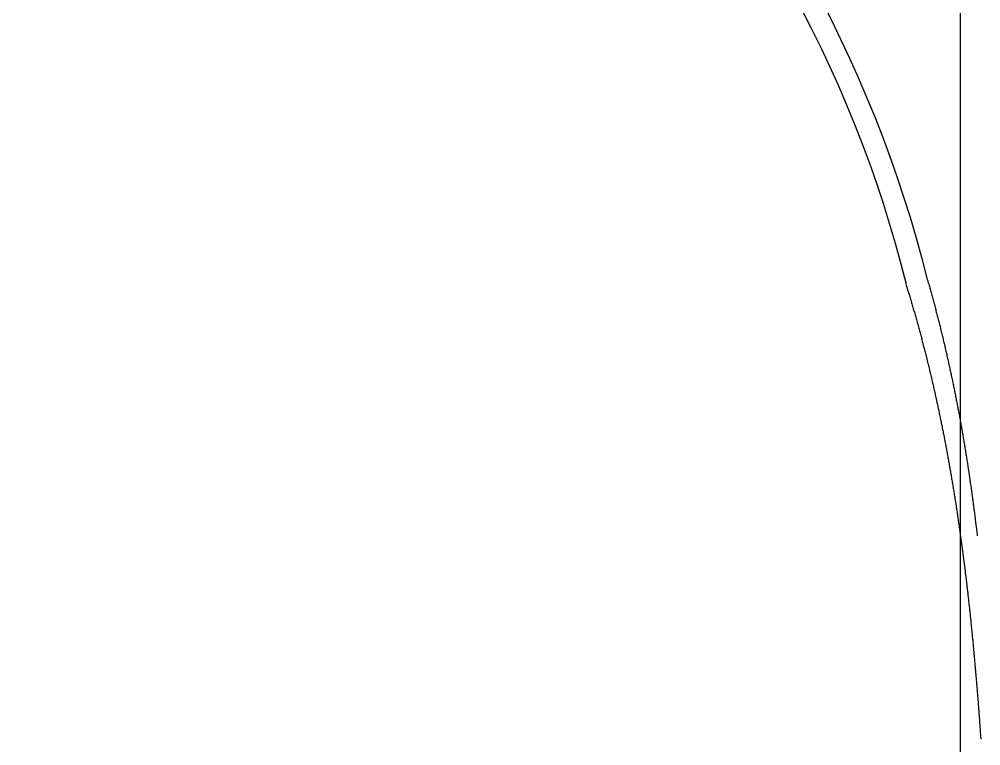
# Model space of a CAD drawing. Header units: millimetres. Extents: x 19715 to 35549, y 3563 to 14826.
# Drawn here: x 20952.4 to 21220.6, y 8038.8 to 8241.5 of the extents above; entities that cross this region are included whole.
import ezdxf

# ---------------------------------------------------------------- set-up
doc = ezdxf.new("R2010")
doc.units = ezdxf.units.MM
doc.layers.add('RD-红线', color=7, linetype='Continuous')

msp = doc.modelspace()

# ---------------------------------------------------------------- linework, layer by layer
at = {"layer": 'RD-红线'}
msp.add_lwpolyline([(21214.94, 7833.18), (21214.94, 11293.27)], dxfattribs=at)
msp.add_lwpolyline([(21214.94, 7833.18), (21214.94, 11293.27)], dxfattribs=at)
msp.add_lwpolyline([(21214.94, 7833.18), (21214.94, 11293.27)], dxfattribs=at)
for points in [[(20953.91, 8424.39, -0.272996), (21205.71, 8168.91, -0.000496), (21205.97, 8168.02, -0.000988), (21206.1, 8167.57, -0.000004), (21206.48, 8166.23, -0.000495), (21206.48, 8166.22, -0.000488), (21206.67, 8165.54, -0.000492), (21206.86, 8164.87, -0.000484), (21207.05, 8164.19, -0.000488), (21207.23, 8163.52, -0.00048), (21207.41, 8162.84, -0.000484), (21207.6, 8162.17, -0.000476), (21207.78, 8161.49, -0.00048), (21207.96, 8160.82, -0.000472), (21208.13, 8160.14, -0.000476), (21208.31, 8159.46, -0.000468), (21208.49, 8158.78, -0.000472), (21208.66, 8158.11, -0.000464), (21208.84, 8157.43, -0.000468), (21209.01, 8156.75, -0.00046), (21209.18, 8156.07, -0.000464), (21209.35, 8155.39, -0.000456), (21209.52, 8154.71, -0.00046), (21209.68, 8154.03, -0.000452), (21209.85, 8153.35, -0.000456), (21210.01, 8152.67, -0.000448), (21210.18, 8151.99, -0.000452), (21210.34, 8151.31, -0.000444), (21210.5, 8150.63, -0.000448), (21210.66, 8149.95, -0.00044), (21210.82, 8149.26, -0.000444), (21210.97, 8148.58, -0.000436), (21211.13, 8147.9, -0.00044), (21211.28, 8147.22, -0.000432), (21211.44, 8146.53, -0.000436), (21211.59, 8145.85, -0.000428), (21211.74, 8145.17, -0.000432), (21211.89, 8144.49, -0.000424), (21212.04, 8143.8, -0.000428), (21212.19, 8143.12, -0.00042), (21212.34, 8142.43, -0.000424), (21212.48, 8141.75, -0.000416), (21212.63, 8141.06, -0.00042), (21212.77, 8140.38, -0.000412), (21212.91, 8139.69, -0.000416), (21213.05, 8139.01, -0.000408), (21213.19, 8138.32, -0.000412), (21213.33, 8137.64, -0.000404), (21213.47, 8136.95, -0.000408), (21213.6, 8136.26, -0.0004), (21213.74, 8135.57, -0.000404), (21213.87, 8134.89, -0.000396), (21214.01, 8134.2, -0.0004), (21214.14, 8133.51, -0.000392), (21214.27, 8132.82, -0.000396), (21214.4, 8132.14, -0.000388), (21214.53, 8131.45, -0.000392), (21214.65, 8130.76, -0.000384), (21214.78, 8130.07, -0.000388), (21214.91, 8129.39, -0.00038), (21215.03, 8128.69, -0.000384), (21215.15, 8128.01, -0.000376), (21215.28, 8127.31, -0.00038), (21215.4, 8126.63, -0.000372), (21215.52, 8125.94, -0.000376), (21215.64, 8125.25, -0.000368), (21215.76, 8124.56, -0.000372), (21215.87, 8123.87, -0.000364), (21215.99, 8123.18, -0.000368), (21216.1, 8122.49, -0.00036), (21216.22, 8121.79, -0.000364), (21216.33, 8121.11, -0.000356), (21216.44, 8120.41, -0.00036), (21216.55, 8119.73, -0.000352), (21216.67, 8119.03, -0.000356), (21216.77, 8118.34, -0.000348), (21216.88, 8117.65, -0.000352), (21216.99, 8116.96, -0.000344), (21217.1, 8116.26, -0.000348), (21217.2, 8115.58, -0.00034), (21217.31, 8114.88, -0.000344), (21217.41, 8114.19, -0.000336), (21217.51, 8113.49, -0.00034), (21217.61, 8112.81, -0.000332), (21217.71, 8112.11, -0.000336), (21217.81, 8111.42, -0.000328), (21217.91, 8110.72, -0.000332), (21218.01, 8110.03, -0.000324), (21218.11, 8109.34, -0.000328), (21218.2, 8108.65, -0.00032), (21218.3, 8107.95, -0.000324), (21218.39, 8107.26, -0.000316), (21218.49, 8106.56, -0.00032), (21218.58, 8105.87, -0.000312), (21218.67, 8105.17, -0.000316), (21218.76, 8104.48, -0.000308), (21218.85, 8103.79, -0.000312), (21218.94, 8103.1, -0.000304), (21219.03, 8102.4, -0.000308), (21219.11, 8101.71, -0.0003), (21219.2, 8101.01, -0.000304), (21219.29, 8100.32, -0.000296), (21219.37, 8099.62, -0.0003), (21219.46, 8098.93, -0.000292), (21219.54, 8098.23, -0.000296), (21219.62, 8097.54, -0.0001), (21219.65, 8097.3)], [(20953.91, 8424.39, -0.272996), (21205.71, 8168.91, -0.000496), (21205.97, 8168.02, -0.000988), (21206.1, 8167.57, -0.000004), (21206.48, 8166.23, -0.000495), (21206.48, 8166.22, -0.000488), (21206.67, 8165.54, -0.000492), (21206.86, 8164.87, -0.000484), (21207.05, 8164.19, -0.000488), (21207.23, 8163.52, -0.00048), (21207.41, 8162.84, -0.000484), (21207.6, 8162.17, -0.000476), (21207.78, 8161.49, -0.00048), (21207.96, 8160.82, -0.000472), (21208.13, 8160.14, -0.000476), (21208.31, 8159.46, -0.000468), (21208.49, 8158.78, -0.000472), (21208.66, 8158.11, -0.000464), (21208.84, 8157.43, -0.000468), (21209.01, 8156.75, -0.00046), (21209.18, 8156.07, -0.000464), (21209.35, 8155.39, -0.000456), (21209.52, 8154.71, -0.00046), (21209.68, 8154.03, -0.000452), (21209.85, 8153.35, -0.000456), (21210.01, 8152.67, -0.000448), (21210.18, 8151.99, -0.000452), (21210.34, 8151.31, -0.000444), (21210.5, 8150.63, -0.000448), (21210.66, 8149.95, -0.00044), (21210.82, 8149.26, -0.000444), (21210.97, 8148.58, -0.000436), (21211.13, 8147.9, -0.00044), (21211.28, 8147.22, -0.000432), (21211.44, 8146.53, -0.000436), (21211.59, 8145.85, -0.000428), (21211.74, 8145.17, -0.000432), (21211.89, 8144.49, -0.000424), (21212.04, 8143.8, -0.000428), (21212.19, 8143.12, -0.00042), (21212.34, 8142.43, -0.000424), (21212.48, 8141.75, -0.000416), (21212.63, 8141.06, -0.00042), (21212.77, 8140.38, -0.000412), (21212.91, 8139.69, -0.000416), (21213.05, 8139.01, -0.000408), (21213.19, 8138.32, -0.000412), (21213.33, 8137.64, -0.000404), (21213.47, 8136.95, -0.000408), (21213.6, 8136.26, -0.0004), (21213.74, 8135.57, -0.000404), (21213.87, 8134.89, -0.000396), (21214.01, 8134.2, -0.0004), (21214.14, 8133.51, -0.000392), (21214.27, 8132.82, -0.000396), (21214.4, 8132.14, -0.000388), (21214.53, 8131.45, -0.000392), (21214.65, 8130.76, -0.000384), (21214.78, 8130.07, -0.000388), (21214.91, 8129.39, -0.00038), (21215.03, 8128.69, -0.000384), (21215.15, 8128.01, -0.000376), (21215.28, 8127.31, -0.00038), (21215.4, 8126.63, -0.000372), (21215.52, 8125.94, -0.000376), (21215.64, 8125.25, -0.000368), (21215.76, 8124.56, -0.000372), (21215.87, 8123.87, -0.000364), (21215.99, 8123.18, -0.000368), (21216.1, 8122.49, -0.00036), (21216.22, 8121.79, -0.000364), (21216.33, 8121.11, -0.000356), (21216.44, 8120.41, -0.00036), (21216.55, 8119.73, -0.000352), (21216.67, 8119.03, -0.000356), (21216.77, 8118.34, -0.000348), (21216.88, 8117.65, -0.000352), (21216.99, 8116.96, -0.000344), (21217.1, 8116.26, -0.000348), (21217.2, 8115.58, -0.00034), (21217.31, 8114.88, -0.000344), (21217.41, 8114.19, -0.000336), (21217.51, 8113.49, -0.00034), (21217.61, 8112.81, -0.000332), (21217.71, 8112.11, -0.000336), (21217.81, 8111.42, -0.000328), (21217.91, 8110.72, -0.000332), (21218.01, 8110.03, -0.000324), (21218.11, 8109.34, -0.000328), (21218.2, 8108.65, -0.00032), (21218.3, 8107.95, -0.000324), (21218.39, 8107.26, -0.000316), (21218.49, 8106.56, -0.00032), (21218.58, 8105.87, -0.000312), (21218.67, 8105.17, -0.000316), (21218.76, 8104.48, -0.000308), (21218.85, 8103.79, -0.000312), (21218.94, 8103.1, -0.000304), (21219.03, 8102.4, -0.000308), (21219.11, 8101.71, -0.0003), (21219.2, 8101.01, -0.000304), (21219.29, 8100.32, -0.000296), (21219.37, 8099.62, -0.0003), (21219.46, 8098.93, -0.000292), (21219.54, 8098.23, -0.000296), (21219.62, 8097.54, -0.0001), (21219.65, 8097.3)], [(20953.91, 8424.39, -0.272996), (21205.71, 8168.91, -0.000496), (21205.97, 8168.02, -0.000988), (21206.1, 8167.57, -0.000004), (21206.48, 8166.23, -0.000495), (21206.48, 8166.22, -0.000488), (21206.67, 8165.54, -0.000492), (21206.86, 8164.87, -0.000484), (21207.05, 8164.19, -0.000488), (21207.23, 8163.52, -0.00048), (21207.41, 8162.84, -0.000484), (21207.6, 8162.17, -0.000476), (21207.78, 8161.49, -0.00048), (21207.96, 8160.82, -0.000472), (21208.13, 8160.14, -0.000476), (21208.31, 8159.46, -0.000468), (21208.49, 8158.78, -0.000472), (21208.66, 8158.11, -0.000464), (21208.84, 8157.43, -0.000468), (21209.01, 8156.75, -0.00046), (21209.18, 8156.07, -0.000464), (21209.35, 8155.39, -0.000456), (21209.52, 8154.71, -0.00046), (21209.68, 8154.03, -0.000452), (21209.85, 8153.35, -0.000456), (21210.01, 8152.67, -0.000448), (21210.18, 8151.99, -0.000452), (21210.34, 8151.31, -0.000444), (21210.5, 8150.63, -0.000448), (21210.66, 8149.95, -0.00044), (21210.82, 8149.26, -0.000444), (21210.97, 8148.58, -0.000436), (21211.13, 8147.9, -0.00044), (21211.28, 8147.22, -0.000432), (21211.44, 8146.53, -0.000436), (21211.59, 8145.85, -0.000428), (21211.74, 8145.17, -0.000432), (21211.89, 8144.49, -0.000424), (21212.04, 8143.8, -0.000428), (21212.19, 8143.12, -0.00042), (21212.34, 8142.43, -0.000424), (21212.48, 8141.75, -0.000416), (21212.63, 8141.06, -0.00042), (21212.77, 8140.38, -0.000412), (21212.91, 8139.69, -0.000416), (21213.05, 8139.01, -0.000408), (21213.19, 8138.32, -0.000412), (21213.33, 8137.64, -0.000404), (21213.47, 8136.95, -0.000408), (21213.6, 8136.26, -0.0004), (21213.74, 8135.57, -0.000404), (21213.87, 8134.89, -0.000396), (21214.01, 8134.2, -0.0004), (21214.14, 8133.51, -0.000392), (21214.27, 8132.82, -0.000396), (21214.4, 8132.14, -0.000388), (21214.53, 8131.45, -0.000392), (21214.65, 8130.76, -0.000384), (21214.78, 8130.07, -0.000388), (21214.91, 8129.39, -0.00038), (21215.03, 8128.69, -0.000384), (21215.15, 8128.01, -0.000376), (21215.28, 8127.31, -0.00038), (21215.4, 8126.63, -0.000372), (21215.52, 8125.94, -0.000376), (21215.64, 8125.25, -0.000368), (21215.76, 8124.56, -0.000372), (21215.87, 8123.87, -0.000364), (21215.99, 8123.18, -0.000368), (21216.1, 8122.49, -0.00036), (21216.22, 8121.79, -0.000364), (21216.33, 8121.11, -0.000356), (21216.44, 8120.41, -0.00036), (21216.55, 8119.73, -0.000352), (21216.67, 8119.03, -0.000356), (21216.77, 8118.34, -0.000348), (21216.88, 8117.65, -0.000352), (21216.99, 8116.96, -0.000344), (21217.1, 8116.26, -0.000348), (21217.2, 8115.58, -0.00034), (21217.31, 8114.88, -0.000344), (21217.41, 8114.19, -0.000336), (21217.51, 8113.49, -0.00034), (21217.61, 8112.81, -0.000332), (21217.71, 8112.11, -0.000336), (21217.81, 8111.42, -0.000328), (21217.91, 8110.72, -0.000332), (21218.01, 8110.03, -0.000324), (21218.11, 8109.34, -0.000328), (21218.2, 8108.65, -0.00032), (21218.3, 8107.95, -0.000324), (21218.39, 8107.26, -0.000316), (21218.49, 8106.56, -0.00032), (21218.58, 8105.87, -0.000312), (21218.67, 8105.17, -0.000316), (21218.76, 8104.48, -0.000308), (21218.85, 8103.79, -0.000312), (21218.94, 8103.1, -0.000304), (21219.03, 8102.4, -0.000308), (21219.11, 8101.71, -0.0003), (21219.2, 8101.01, -0.000304), (21219.29, 8100.32, -0.000296), (21219.37, 8099.62, -0.0003), (21219.46, 8098.93, -0.000292), (21219.54, 8098.23, -0.000296), (21219.62, 8097.54, -0.0001), (21219.65, 8097.3)], [(21199.94, 8167.47, 0.272996), (20952.38, 8418.64)], [(21199.94, 8167.47, 0.272996), (20952.38, 8418.64)], [(21199.79, 8167.43, -0.000496), (21200.07, 8166.54, -0.000988), (21200.2, 8166.09, -0.000004), (21200.61, 8164.76, -0.000495), (21200.61, 8164.75, -0.000488), (21200.81, 8164.08, -0.000492), (21201.01, 8163.41, -0.000484), (21201.21, 8162.74, -0.000488), (21201.41, 8162.07, -0.00048), (21201.61, 8161.39, -0.000484), (21201.8, 8160.72, -0.000476), (21202, 8160.05, -0.00048), (21202.19, 8159.38, -0.000472), (21202.38, 8158.7, -0.000476), (21202.57, 8158.03, -0.000468), (21202.76, 8157.35, -0.000472), (21202.95, 8156.68, -0.000464), (21203.14, 8156, -0.000468), (21203.32, 8155.33, -0.00046), (21203.51, 8154.65, -0.000464), (21203.69, 8153.98, -0.000456), (21203.87, 8153.3, -0.00046), (21204.05, 8152.63, -0.000452), (21204.23, 8151.95, -0.000456), (21204.41, 8151.28, -0.000448), (21204.59, 8150.59, -0.000452), (21204.76, 8149.92, -0.000444), (21204.94, 8149.24, -0.000448), (21205.11, 8148.56, -0.00044), (21205.28, 8147.88, -0.000444), (21205.45, 8147.21, -0.000436), (21205.62, 8146.52, -0.00044), (21205.79, 8145.85, -0.000432), (21205.96, 8145.16, -0.000436), (21206.12, 8144.49, -0.000428), (21206.29, 8143.8, -0.000432), (21206.45, 8143.13, -0.000424), (21206.61, 8142.44, -0.000428), (21206.77, 8141.76, -0.00042), (21206.93, 8141.08, -0.000424), (21207.09, 8140.4, -0.000416), (21207.25, 8139.72, -0.00042), (21207.41, 8139.04, -0.000412), (21207.56, 8138.35, -0.000416), (21207.72, 8137.67, -0.000408), (21207.87, 8136.99, -0.000412), (21208.02, 8136.31, -0.000404), (21208.17, 8135.62, -0.000408), (21208.32, 8134.94, -0.0004), (21208.47, 8134.25, -0.000404), (21208.62, 8133.57, -0.000396), (21208.77, 8132.88, -0.0004), (21208.91, 8132.2, -0.000392), (21209.06, 8131.51, -0.000396), (21209.2, 8130.83, -0.000388), (21209.34, 8130.14, -0.000392), (21209.48, 8129.46, -0.000384), (21209.62, 8128.77, -0.000388), (21209.76, 8128.09, -0.00038), (21209.9, 8127.4, -0.000384), (21210.04, 8126.72, -0.000376), (21210.17, 8126.03, -0.00038), (21210.31, 8125.34, -0.000372), (21210.44, 8124.65, -0.000376), (21210.57, 8123.97, -0.000368), (21210.71, 8123.28, -0.000372), (21210.84, 8122.59, -0.000364), (21210.97, 8121.9, -0.000368), (21211.09, 8121.22, -0.00036), (21211.22, 8120.52, -0.000364), (21211.35, 8119.84, -0.000356), (21211.47, 8119.15, -0.00036), (21211.6, 8118.46, -0.000352), (21211.72, 8117.77, -0.000356), (21211.85, 8117.08, -0.000348), (21211.97, 8116.39, -0.000352), (21212.09, 8115.71, -0.000344), (21212.21, 8115.01, -0.000348), (21212.33, 8114.33, -0.00034), (21212.45, 8113.63, -0.000344), (21212.56, 8112.95, -0.000336), (21212.68, 8112.25, -0.00034), (21212.79, 8111.57, -0.000332), (21212.91, 8110.87, -0.000336), (21213.02, 8110.18, -0.000328), (21213.13, 8109.49, -0.000332), (21213.25, 8108.8, -0.000324), (21213.36, 8108.11, -0.000328), (21213.47, 8107.42, -0.00032), (21213.57, 8106.72, -0.000324), (21213.68, 8106.04, -0.000316), (21213.79, 8105.34, -0.00032), (21213.9, 8104.65, -0.000312), (21214, 8103.96, -0.000316), (21214.1, 8103.27, -0.000308), (21214.21, 8102.57, -0.000312), (21214.31, 8101.88, -0.000304), (21214.41, 8101.19, -0.000308), (21214.51, 8100.5, -0.0003), (21214.61, 8099.8, -0.000304), (21214.71, 8099.11, -0.000296), (21214.81, 8098.41, -0.0003), (21214.91, 8097.73, -0.000292), (21215.01, 8097.03, -0.000296), (21215.1, 8096.34, -0.000288), (21215.2, 8095.64, -0.000292), (21215.29, 8094.95, -0.000284), (21215.39, 8094.25, -0.000288), (21215.48, 8093.57, -0.00028), (21215.57, 8092.87, -0.000284), (21215.66, 8092.18, -0.000276), (21215.75, 8091.48, -0.00028), (21215.84, 8090.79, -0.000272), (21215.93, 8090.09, -0.000276), (21216.02, 8089.4, -0.000268), (21216.11, 8088.7, -0.000272), (21216.19, 8088.01, -0.000264), (21216.28, 8087.31, -0.000268), (21216.36, 8086.62, -0.00026), (21216.45, 8085.92, -0.000264), (21216.53, 8085.23, -0.000256), (21216.62, 8084.53, -0.00026), (21216.7, 8083.84, -0.000252), (21216.78, 8083.14, -0.000256), (21216.86, 8082.45, -0.000248), (21216.94, 8081.75, -0.000252), (21217.02, 8081.06, -0.000244), (21217.1, 8080.36, -0.000248), (21217.18, 8079.67, -0.00024), (21217.25, 8078.97, -0.000244), (21217.33, 8078.28, -0.000236), (21217.41, 8077.58, -0.00024), (21217.48, 8076.89, -0.000232), (21217.56, 8076.18, -0.000236), (21217.63, 8075.49, -0.000228), (21217.71, 8074.79, -0.000232), (21217.78, 8074.1, -0.000224), (21217.85, 8073.4, -0.000228), (21217.92, 8072.71, -0.00022), (21217.99, 8072.01, -0.000224), (21218.06, 8071.32, -0.000216), (21218.13, 8070.61, -0.00022), (21218.2, 8069.92, -0.000212), (21218.27, 8069.22, -0.000216), (21218.34, 8068.53, -0.000208), (21218.41, 8067.83, -0.000212), (21218.47, 8067.14, -0.000204), (21218.54, 8066.43, -0.000208), (21218.6, 8065.74, -0.0002), (21218.67, 8065.04, -0.000204), (21218.73, 8064.35, -0.000196), (21218.8, 8063.64, -0.0002), (21218.86, 8062.95, -0.000192), (21218.92, 8062.25, -0.000196), (21218.98, 8061.56, -0.000188), (21219.05, 8060.85, -0.000192), (21219.11, 8060.16, -0.000184), (21219.17, 8059.46, -0.000188), (21219.23, 8058.77, -0.00018), (21219.29, 8058.06, -0.000184), (21219.35, 8057.37, -0.000176), (21219.41, 8056.67, -0.00018), (21219.46, 8055.98, -0.000172), (21219.52, 8055.27, -0.000176), (21219.58, 8054.58, -0.000168), (21219.64, 8053.88, -0.000172), (21219.69, 8053.19, -0.000164), (21219.75, 8052.48, -0.000168), (21219.8, 8051.79, -0.00016), (21219.86, 8051.09, -0.000164), (21219.91, 8050.4, -0.000156), (21219.97, 8049.69, -0.00016), (21220.02, 8049, -0.000152), (21220.07, 8048.29, -0.000156), (21220.12, 8047.61, -0.000148), (21220.18, 8046.9, -0.000152), (21220.23, 8046.21, -0.000144), (21220.28, 8045.5, -0.000148), (21220.33, 8044.81, -0.00014), (21220.38, 8044.11, -0.000144), (21220.43, 8043.42, -0.000136), (21220.48, 8042.71, -0.00014), (21220.53, 8042.02, -0.000132), (21220.58, 8041.31, -0.000136), (21220.63, 8040.62, -0.000128)], [(21199.79, 8167.43, -0.000496), (21200.07, 8166.54, -0.000988), (21200.2, 8166.09, -0.000004), (21200.61, 8164.76, -0.000495), (21200.61, 8164.75, -0.000488), (21200.81, 8164.08, -0.000492), (21201.01, 8163.41, -0.000484), (21201.21, 8162.74, -0.000488), (21201.41, 8162.07, -0.00048), (21201.61, 8161.39, -0.000484), (21201.8, 8160.72, -0.000476), (21202, 8160.05, -0.00048), (21202.19, 8159.38, -0.000472), (21202.38, 8158.7, -0.000476), (21202.57, 8158.03, -0.000468), (21202.76, 8157.35, -0.000472), (21202.95, 8156.68, -0.000464), (21203.14, 8156, -0.000468), (21203.32, 8155.33, -0.00046), (21203.51, 8154.65, -0.000464), (21203.69, 8153.98, -0.000456), (21203.87, 8153.3, -0.00046), (21204.05, 8152.63, -0.000452), (21204.23, 8151.95, -0.000456), (21204.41, 8151.28, -0.000448), (21204.59, 8150.59, -0.000452), (21204.76, 8149.92, -0.000444), (21204.94, 8149.24, -0.000448), (21205.11, 8148.56, -0.00044), (21205.28, 8147.88, -0.000444), (21205.45, 8147.21, -0.000436), (21205.62, 8146.52, -0.00044), (21205.79, 8145.85, -0.000432), (21205.96, 8145.16, -0.000436), (21206.12, 8144.49, -0.000428), (21206.29, 8143.8, -0.000432), (21206.45, 8143.13, -0.000424), (21206.61, 8142.44, -0.000428), (21206.77, 8141.76, -0.00042), (21206.93, 8141.08, -0.000424), (21207.09, 8140.4, -0.000416), (21207.25, 8139.72, -0.00042), (21207.41, 8139.04, -0.000412), (21207.56, 8138.35, -0.000416), (21207.72, 8137.67, -0.000408), (21207.87, 8136.99, -0.000412), (21208.02, 8136.31, -0.000404), (21208.17, 8135.62, -0.000408), (21208.32, 8134.94, -0.0004), (21208.47, 8134.25, -0.000404), (21208.62, 8133.57, -0.000396), (21208.77, 8132.88, -0.0004), (21208.91, 8132.2, -0.000392), (21209.06, 8131.51, -0.000396), (21209.2, 8130.83, -0.000388), (21209.34, 8130.14, -0.000392), (21209.48, 8129.46, -0.000384), (21209.62, 8128.77, -0.000388), (21209.76, 8128.09, -0.00038), (21209.9, 8127.4, -0.000384), (21210.04, 8126.72, -0.000376), (21210.17, 8126.03, -0.00038), (21210.31, 8125.34, -0.000372), (21210.44, 8124.65, -0.000376), (21210.57, 8123.97, -0.000368), (21210.71, 8123.28, -0.000372), (21210.84, 8122.59, -0.000364), (21210.97, 8121.9, -0.000368), (21211.09, 8121.22, -0.00036), (21211.22, 8120.52, -0.000364), (21211.35, 8119.84, -0.000356), (21211.47, 8119.15, -0.00036), (21211.6, 8118.46, -0.000352), (21211.72, 8117.77, -0.000356), (21211.85, 8117.08, -0.000348), (21211.97, 8116.39, -0.000352), (21212.09, 8115.71, -0.000344), (21212.21, 8115.01, -0.000348), (21212.33, 8114.33, -0.00034), (21212.45, 8113.63, -0.000344), (21212.56, 8112.95, -0.000336), (21212.68, 8112.25, -0.00034), (21212.79, 8111.57, -0.000332), (21212.91, 8110.87, -0.000336), (21213.02, 8110.18, -0.000328), (21213.13, 8109.49, -0.000332), (21213.25, 8108.8, -0.000324), (21213.36, 8108.11, -0.000328), (21213.47, 8107.42, -0.00032), (21213.57, 8106.72, -0.000324), (21213.68, 8106.04, -0.000316), (21213.79, 8105.34, -0.00032), (21213.9, 8104.65, -0.000312), (21214, 8103.96, -0.000316), (21214.1, 8103.27, -0.000308), (21214.21, 8102.57, -0.000312), (21214.31, 8101.88, -0.000304), (21214.41, 8101.19, -0.000308), (21214.51, 8100.5, -0.0003), (21214.61, 8099.8, -0.000304), (21214.71, 8099.11, -0.000296), (21214.81, 8098.41, -0.0003), (21214.91, 8097.73, -0.000292), (21215.01, 8097.03, -0.000296), (21215.1, 8096.34, -0.000288), (21215.2, 8095.64, -0.000292), (21215.29, 8094.95, -0.000284), (21215.39, 8094.25, -0.000288), (21215.48, 8093.57, -0.00028), (21215.57, 8092.87, -0.000284), (21215.66, 8092.18, -0.000276), (21215.75, 8091.48, -0.00028), (21215.84, 8090.79, -0.000272), (21215.93, 8090.09, -0.000276), (21216.02, 8089.4, -0.000268), (21216.11, 8088.7, -0.000272), (21216.19, 8088.01, -0.000264), (21216.28, 8087.31, -0.000268), (21216.36, 8086.62, -0.00026), (21216.45, 8085.92, -0.000264), (21216.53, 8085.23, -0.000256), (21216.62, 8084.53, -0.00026), (21216.7, 8083.84, -0.000252), (21216.78, 8083.14, -0.000256), (21216.86, 8082.45, -0.000248), (21216.94, 8081.75, -0.000252), (21217.02, 8081.06, -0.000244), (21217.1, 8080.36, -0.000248), (21217.18, 8079.67, -0.00024), (21217.25, 8078.97, -0.000244), (21217.33, 8078.28, -0.000236), (21217.41, 8077.58, -0.00024), (21217.48, 8076.89, -0.000232), (21217.56, 8076.18, -0.000236), (21217.63, 8075.49, -0.000228), (21217.71, 8074.79, -0.000232), (21217.78, 8074.1, -0.000224), (21217.85, 8073.4, -0.000228), (21217.92, 8072.71, -0.00022), (21217.99, 8072.01, -0.000224), (21218.06, 8071.32, -0.000216), (21218.13, 8070.61, -0.00022), (21218.2, 8069.92, -0.000212), (21218.27, 8069.22, -0.000216), (21218.34, 8068.53, -0.000208), (21218.41, 8067.83, -0.000212), (21218.47, 8067.14, -0.000204), (21218.54, 8066.43, -0.000208), (21218.6, 8065.74, -0.0002), (21218.67, 8065.04, -0.000204), (21218.73, 8064.35, -0.000196), (21218.8, 8063.64, -0.0002), (21218.86, 8062.95, -0.000192), (21218.92, 8062.25, -0.000196), (21218.98, 8061.56, -0.000188), (21219.05, 8060.85, -0.000192), (21219.11, 8060.16, -0.000184), (21219.17, 8059.46, -0.000188), (21219.23, 8058.77, -0.00018), (21219.29, 8058.06, -0.000184), (21219.35, 8057.37, -0.000176), (21219.41, 8056.67, -0.00018), (21219.46, 8055.98, -0.000172), (21219.52, 8055.27, -0.000176), (21219.58, 8054.58, -0.000168), (21219.64, 8053.88, -0.000172), (21219.69, 8053.19, -0.000164), (21219.75, 8052.48, -0.000168), (21219.8, 8051.79, -0.00016), (21219.86, 8051.09, -0.000164), (21219.91, 8050.4, -0.000156), (21219.97, 8049.69, -0.00016), (21220.02, 8049, -0.000152), (21220.07, 8048.29, -0.000156), (21220.12, 8047.61, -0.000148), (21220.18, 8046.9, -0.000152), (21220.23, 8046.21, -0.000144), (21220.28, 8045.5, -0.000148), (21220.33, 8044.81, -0.00014), (21220.38, 8044.11, -0.000144), (21220.43, 8043.42, -0.000136), (21220.48, 8042.71, -0.00014), (21220.53, 8042.02, -0.000132), (21220.58, 8041.31, -0.000136), (21220.63, 8040.62, -0.000128)], [(21199.79, 8167.43, -0.000496), (21200.07, 8166.54, -0.000988), (21200.2, 8166.09, -0.000004), (21200.61, 8164.76, -0.000495), (21200.61, 8164.75, -0.000488), (21200.81, 8164.08, -0.000492), (21201.01, 8163.41, -0.000484), (21201.21, 8162.74, -0.000488), (21201.41, 8162.07, -0.00048), (21201.61, 8161.39, -0.000484), (21201.8, 8160.72, -0.000476), (21202, 8160.05, -0.00048), (21202.19, 8159.38, -0.000472), (21202.38, 8158.7, -0.000476), (21202.57, 8158.03, -0.000468), (21202.76, 8157.35, -0.000472), (21202.95, 8156.68, -0.000464), (21203.14, 8156, -0.000468), (21203.32, 8155.33, -0.00046), (21203.51, 8154.65, -0.000464), (21203.69, 8153.98, -0.000456), (21203.87, 8153.3, -0.00046), (21204.05, 8152.63, -0.000452), (21204.23, 8151.95, -0.000456), (21204.41, 8151.28, -0.000448), (21204.59, 8150.59, -0.000452), (21204.76, 8149.92, -0.000444), (21204.94, 8149.24, -0.000448), (21205.11, 8148.56, -0.00044), (21205.28, 8147.88, -0.000444), (21205.45, 8147.21, -0.000436), (21205.62, 8146.52, -0.00044), (21205.79, 8145.85, -0.000432), (21205.96, 8145.16, -0.000436), (21206.12, 8144.49, -0.000428), (21206.29, 8143.8, -0.000432), (21206.45, 8143.13, -0.000424), (21206.61, 8142.44, -0.000428), (21206.77, 8141.76, -0.00042), (21206.93, 8141.08, -0.000424), (21207.09, 8140.4, -0.000416), (21207.25, 8139.72, -0.00042), (21207.41, 8139.04, -0.000412), (21207.56, 8138.35, -0.000416), (21207.72, 8137.67, -0.000408), (21207.87, 8136.99, -0.000412), (21208.02, 8136.31, -0.000404), (21208.17, 8135.62, -0.000408), (21208.32, 8134.94, -0.0004), (21208.47, 8134.25, -0.000404), (21208.62, 8133.57, -0.000396), (21208.77, 8132.88, -0.0004), (21208.91, 8132.2, -0.000392), (21209.06, 8131.51, -0.000396), (21209.2, 8130.83, -0.000388), (21209.34, 8130.14, -0.000392), (21209.48, 8129.46, -0.000384), (21209.62, 8128.77, -0.000388), (21209.76, 8128.09, -0.00038), (21209.9, 8127.4, -0.000384), (21210.04, 8126.72, -0.000376), (21210.17, 8126.03, -0.00038), (21210.31, 8125.34, -0.000372), (21210.44, 8124.65, -0.000376), (21210.57, 8123.97, -0.000368), (21210.71, 8123.28, -0.000372), (21210.84, 8122.59, -0.000364), (21210.97, 8121.9, -0.000368), (21211.09, 8121.22, -0.00036), (21211.22, 8120.52, -0.000364), (21211.35, 8119.84, -0.000356), (21211.47, 8119.15, -0.00036), (21211.6, 8118.46, -0.000352), (21211.72, 8117.77, -0.000356), (21211.85, 8117.08, -0.000348), (21211.97, 8116.39, -0.000352), (21212.09, 8115.71, -0.000344), (21212.21, 8115.01, -0.000348), (21212.33, 8114.33, -0.00034), (21212.45, 8113.63, -0.000344), (21212.56, 8112.95, -0.000336), (21212.68, 8112.25, -0.00034), (21212.79, 8111.57, -0.000332), (21212.91, 8110.87, -0.000336), (21213.02, 8110.18, -0.000328), (21213.13, 8109.49, -0.000332), (21213.25, 8108.8, -0.000324), (21213.36, 8108.11, -0.000328), (21213.47, 8107.42, -0.00032), (21213.57, 8106.72, -0.000324), (21213.68, 8106.04, -0.000316), (21213.79, 8105.34, -0.00032), (21213.9, 8104.65, -0.000312), (21214, 8103.96, -0.000316), (21214.1, 8103.27, -0.000308), (21214.21, 8102.57, -0.000312), (21214.31, 8101.88, -0.000304), (21214.41, 8101.19, -0.000308), (21214.51, 8100.5, -0.0003), (21214.61, 8099.8, -0.000304), (21214.71, 8099.11, -0.000296), (21214.81, 8098.41, -0.0003), (21214.91, 8097.73, -0.000292), (21215.01, 8097.03, -0.000296), (21215.1, 8096.34, -0.000288), (21215.2, 8095.64, -0.000292), (21215.29, 8094.95, -0.000284), (21215.39, 8094.25, -0.000288), (21215.48, 8093.57, -0.00028), (21215.57, 8092.87, -0.000284), (21215.66, 8092.18, -0.000276), (21215.75, 8091.48, -0.00028), (21215.84, 8090.79, -0.000272), (21215.93, 8090.09, -0.000276), (21216.02, 8089.4, -0.000268), (21216.11, 8088.7, -0.000272), (21216.19, 8088.01, -0.000264), (21216.28, 8087.31, -0.000268), (21216.36, 8086.62, -0.00026), (21216.45, 8085.92, -0.000264), (21216.53, 8085.23, -0.000256), (21216.62, 8084.53, -0.00026), (21216.7, 8083.84, -0.000252), (21216.78, 8083.14, -0.000256), (21216.86, 8082.45, -0.000248), (21216.94, 8081.75, -0.000252), (21217.02, 8081.06, -0.000244), (21217.1, 8080.36, -0.000248), (21217.18, 8079.67, -0.00024), (21217.25, 8078.97, -0.000244), (21217.33, 8078.28, -0.000236), (21217.41, 8077.58, -0.00024), (21217.48, 8076.89, -0.000232), (21217.56, 8076.18, -0.000236), (21217.63, 8075.49, -0.000228), (21217.71, 8074.79, -0.000232), (21217.78, 8074.1, -0.000224), (21217.85, 8073.4, -0.000228), (21217.92, 8072.71, -0.00022), (21217.99, 8072.01, -0.000224), (21218.06, 8071.32, -0.000216), (21218.13, 8070.61, -0.00022), (21218.2, 8069.92, -0.000212), (21218.27, 8069.22, -0.000216), (21218.34, 8068.53, -0.000208), (21218.41, 8067.83, -0.000212), (21218.47, 8067.14, -0.000204), (21218.54, 8066.43, -0.000208), (21218.6, 8065.74, -0.0002), (21218.67, 8065.04, -0.000204), (21218.73, 8064.35, -0.000196), (21218.8, 8063.64, -0.0002), (21218.86, 8062.95, -0.000192), (21218.92, 8062.25, -0.000196), (21218.98, 8061.56, -0.000188), (21219.05, 8060.85, -0.000192), (21219.11, 8060.16, -0.000184), (21219.17, 8059.46, -0.000188), (21219.23, 8058.77, -0.00018), (21219.29, 8058.06, -0.000184), (21219.35, 8057.37, -0.000176), (21219.41, 8056.67, -0.00018), (21219.46, 8055.98, -0.000172), (21219.52, 8055.27, -0.000176), (21219.58, 8054.58, -0.000168), (21219.64, 8053.88, -0.000172), (21219.69, 8053.19, -0.000164), (21219.75, 8052.48, -0.000168), (21219.8, 8051.79, -0.00016), (21219.86, 8051.09, -0.000164), (21219.91, 8050.4, -0.000156), (21219.97, 8049.69, -0.00016), (21220.02, 8049, -0.000152), (21220.07, 8048.29, -0.000156), (21220.12, 8047.61, -0.000148), (21220.18, 8046.9, -0.000152), (21220.23, 8046.21, -0.000144), (21220.28, 8045.5, -0.000148), (21220.33, 8044.81, -0.00014), (21220.38, 8044.11, -0.000144), (21220.43, 8043.42, -0.000136), (21220.48, 8042.71, -0.00014), (21220.53, 8042.02, -0.000132), (21220.58, 8041.31, -0.000136), (21220.63, 8040.62, -0.000128)]]:
    msp.add_lwpolyline(points, format="xyb", dxfattribs=at)
at = {"layer": 'RD-红线', "flags": 128}
msp.add_lwpolyline([(21199.94, 8167.47, 0.272996), (20952.38, 8418.64)], format="xyb", dxfattribs=at)

doc.saveas('drawing.dxf')
